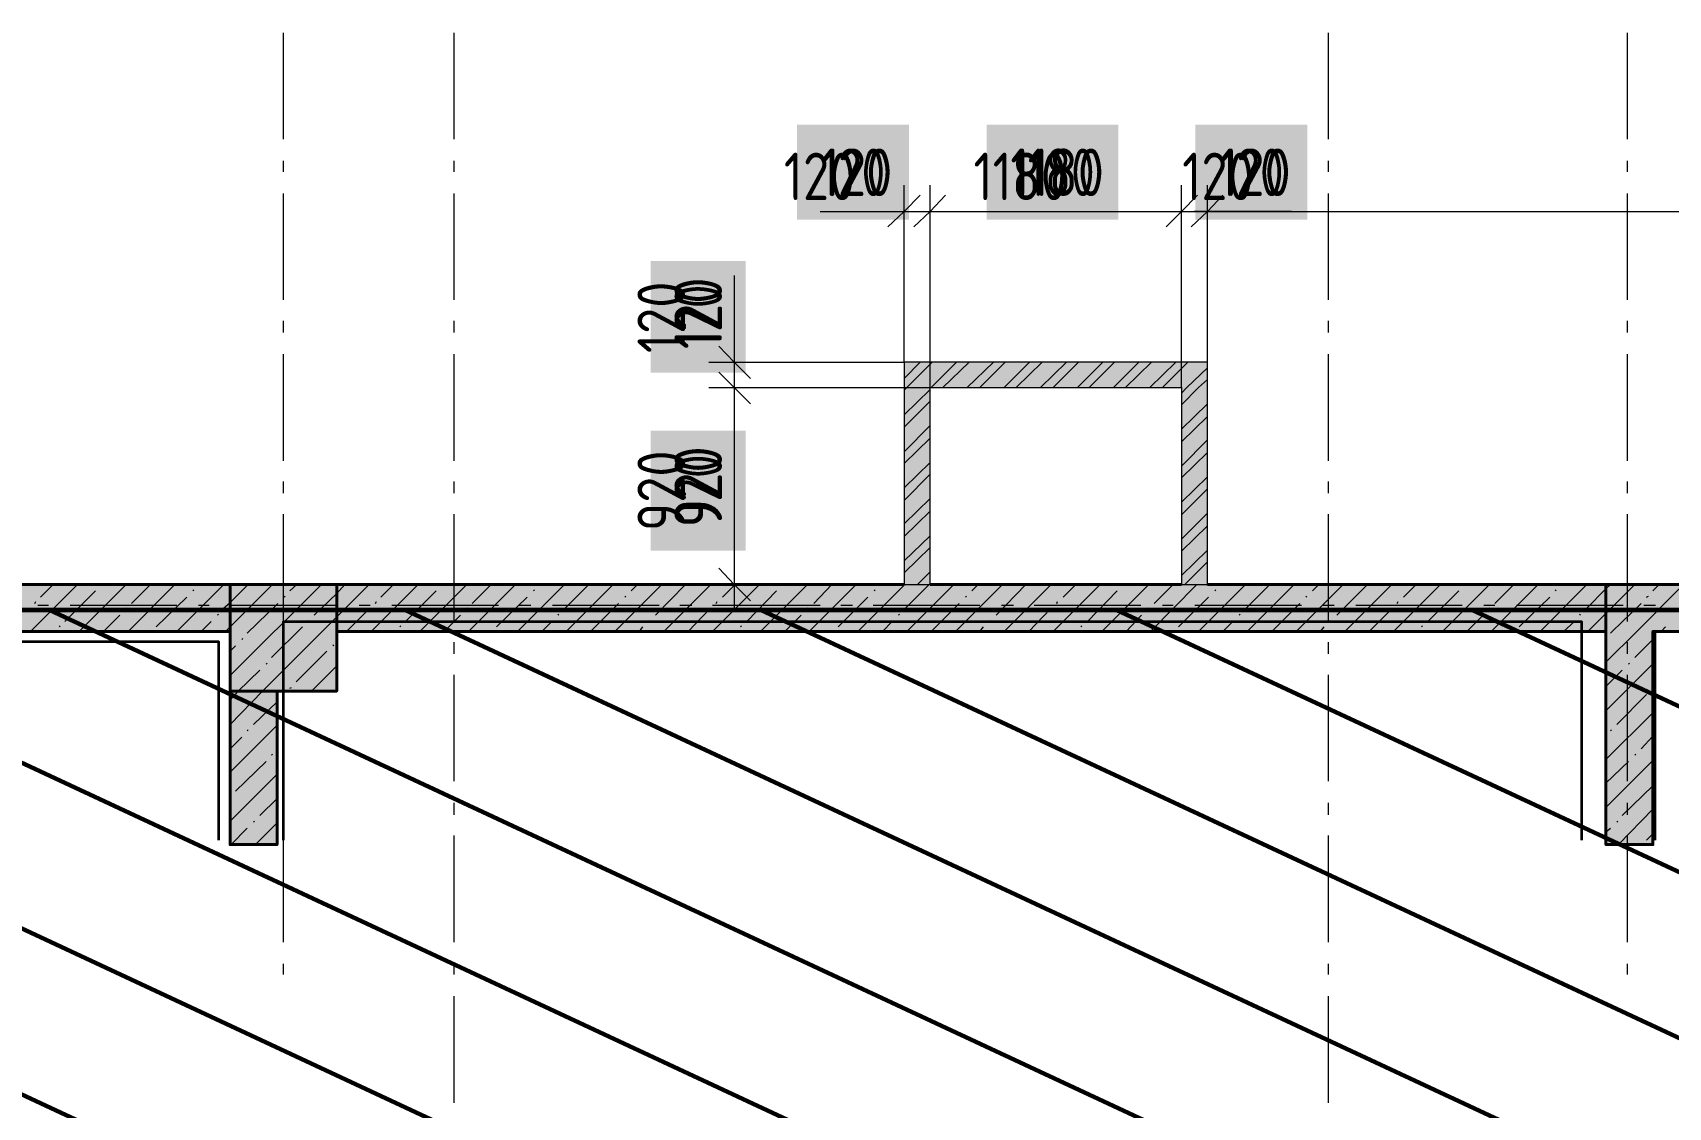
# Model space of a CAD drawing. Header units: millimetres. Extents: x -164500 to 426394, y -23753 to 102118.
# Drawn here: x -91687 to -84018, y 6016 to 11057 of the extents above; entities that cross this region are included whole.
import ezdxf

# ---------------------------------------------------------------- set-up
doc = ezdxf.new("R2010")
doc.units = ezdxf.units.MM
doc.layers.add('0) шлифовка', color=5, linetype='Continuous', lineweight=60)
doc.layers.add('389 П-1', color=210, linetype='Continuous', lineweight=35)
doc.layers.add('PDF _Геометрия', color=7, linetype='Continuous', true_color=0x1f1f1f)
doc.layers.add('PDF _Сплошная заливка', color=7, linetype='Continuous', true_color=0xffffff)
doc.layers.add('PDF _Текст', color=7, linetype='Continuous')
doc.styles.get("Standard").update_dxf_attribs({"font": 'ГОСТ тип А.ttf'})
doc.styles.add('СПДС', font='ГОСТ тип А.ttf', dxfattribs={"width": 0.9})
doc.linetypes.add('зигзаг', pattern='A,0.00254,-5.08,[131,ltypeshp.shx,S=5.08,R=0,X=-5.08,Y=0],-10.16,[131,ltypeshp.shx,S=5.08,R=180,X=5.08,Y=0],-5.08', length=20.32254)

msp = doc.modelspace()

# ---------------------------------------------------------------- hatches: boundary and pattern name
at = {"layer": '0) шлифовка', "true_color": 0x2776bb}
h = msp.add_hatch(dxfattribs=at)
h.set_pattern_fill('ANSI31', color=152, scale=222, angle=110)
h.set_pattern_definition([(155, (205553.1, 26879), (-297.8825, -638.811), [])])
h.paths.add_polyline_path([(-80759.758, 809.331), (-116764.44, 809.331), (-116764.44, 8350.022), (-80759.758, 8350.022)])
at = {"layer": 'PDF _Сплошная заливка', "linetype": 'зигзаг', "transparency": 33554559}
h = msp.add_hatch(color=256, dxfattribs=at)
h.paths.add_polyline_path([(-90761.765, 8248.35), (-90761.765, 8468.64), (-94646.492, 8468.64), (-94646.492, 8248.35)])
h.paths.add_polyline_path([(-90261.876, 8468.64), (-90261.876, 8248.35), (-84309.814, 8248.35), (-84309.814, 8468.64)])
h = msp.add_hatch(color=256, dxfattribs=at)
h.paths.add_polyline_path([(-84089.541, 1686.254), (-84309.814, 1686.254), (-84309.814, 682.241), (-84089.541, 682.241)])
h.paths.add_polyline_path([(-84309.814, 7248.573), (-84089.541, 7248.573), (-84089.541, 8248.35), (-84309.814, 8248.35)])
h.paths.add_polyline_path([(-84309.814, 3465.518), (-84089.541, 3465.518), (-84089.541, 5448.127), (-84309.814, 5448.127)])
h = msp.add_hatch(color=256, dxfattribs=at)
h.paths.add_polyline_path([(-90541.492, 1686.254), (-90761.765, 1686.254), (-90761.765, 966.076), (-90541.492, 966.076)])
h.paths.add_polyline_path([(-90761.765, 7248.573), (-90541.492, 7248.573), (-90541.492, 7968.751), (-90761.765, 7968.751)])
h.paths.add_polyline_path([(-90761.765, 3465.518), (-90541.492, 3465.518), (-90541.492, 5448.127), (-90761.765, 5448.127)])

# ---------------------------------------------------------------- linework, layer by layer
at = {"layer": '0) шлифовка'}
msp.add_lwpolyline([(-80759.758, 809.331), (-116764.44, 809.331), (-116764.44, 8350.022), (-80759.758, 8350.022)], close=True, dxfattribs=at)
at = {"layer": '389 П-1'}
for points in [[(-90511.821, 7269.444), (-90511.821, 8294.95), (-84424.195, 8294.95), (-84424.195, 7269.444)], [(-84081.051, 1734.513), (-84081.051, 682.241), (-80738.576, 682.241), (-80738.576, 8248.35), (-84081.051, 8248.35), (-84081.051, 7269.444)], [(-108524.753, 6890.355), (-108524.753, 8200.379), (-90816.837, 8200.379), (-90816.837, 7269.444)]]:
    msp.add_lwpolyline(points, dxfattribs=at)
at = {"layer": 'PDF _Геометрия', "color": 7, "lineweight": 9}
for points in [[(-90511.821, 10557.157), (-90511.821, 11057.045)], [(-89711.152, 10557.157), (-89711.152, 11057.045)], [(-85610.371, 10557.157), (-85610.371, 11057.045)], [(-84208.142, 10557.157), (-84208.142, 11057.045)], [(-90511.821, 10404.649), (-90511.821, 10455.485)], [(-89711.152, 10404.649), (-89711.152, 10455.485)], [(-85610.371, 10404.649), (-85610.371, 10455.485)], [(-84208.142, 10404.649), (-84208.142, 10455.485)], [(-90511.821, 9803.088), (-90511.821, 10302.976)], [(-89711.152, 9803.088), (-89711.152, 10302.976)], [(-88516.503, 9392.162), (-88397.885, 9392.162), (-87478.599, 9392.162), (-87478.599, 10218.249), (-87478.599, 10341.103)], [(-88516.503, 9510.78), (-88397.885, 9510.78), (-87601.453, 9510.78), (-87601.453, 10218.249), (-87601.453, 10341.103)], [(-86300.895, 9392.162), (-86300.895, 10218.249), (-86300.895, 10341.103)], [(-86178.041, 9510.78), (-86178.041, 10218.249), (-86178.041, 10341.103)], [(-85610.371, 9803.088), (-85610.371, 10302.976)], [(-84208.142, 9803.088), (-84208.142, 10302.976)], [(-87995.433, 10218.249), (-87554.853, 10218.249), (-87542.144, 10218.249)], [(-87720.07, 10218.249), (-87478.599, 10218.249), (-86300.895, 10218.249), (-86178.041, 10218.249), (-80564.886, 10218.249)], [(-85784.061, 10218.249), (-86224.641, 10218.249), (-86241.586, 10218.249)], [(-88397.885, 9917.469), (-88397.885, 9472.653), (-88397.885, 9451.471)], [(-90511.821, 9650.579), (-90511.821, 9705.652)], [(-89711.152, 9650.579), (-89711.152, 9705.652)], [(-85610.371, 9650.579), (-85610.371, 9705.652)], [(-84208.142, 9650.579), (-84208.142, 9705.652)], [(-88397.885, 9629.398), (-88397.885, 9392.162), (-88397.885, 8350.022)], [(-90511.821, 9049.019), (-90511.821, 9548.907)], [(-89711.152, 9049.019), (-89711.152, 9548.907)], [(-85610.371, 9049.019), (-85610.371, 9548.907)], [(-84208.142, 9049.019), (-84208.142, 9548.907)], [(-90511.821, 8896.51), (-90511.821, 8951.583)], [(-89711.152, 8896.51), (-89711.152, 8951.583)], [(-85610.371, 8896.51), (-85610.371, 8951.583)], [(-84208.142, 8896.51), (-84208.142, 8951.583)], [(-90511.821, 8294.95), (-90511.821, 8799.074)], [(-89711.152, 8294.95), (-89711.152, 8799.074)], [(-85610.371, 8294.95), (-85610.371, 8799.074)], [(-84208.142, 8294.95), (-84208.142, 8799.074)], [(-88291.977, 8468.64), (-88397.885, 8468.64), (-88516.503, 8468.64)], [(-87444.708, 8468.64), (-86343.259, 8468.64)], [(-91664.106, 8371.204), (-91613.27, 8371.204)], [(-91511.598, 8371.204), (-91011.709, 8371.204)], [(-90910.037, 8371.204), (-90859.201, 8371.204)], [(-90757.529, 8371.204), (-90257.64, 8371.204)], [(-90155.968, 8371.204), (-90105.132, 8371.204)], [(-90003.459, 8371.204), (-89503.571, 8371.204)], [(-89406.135, 8371.204), (-89351.063, 8371.204)], [(-89249.39, 8371.204), (-88749.502, 8371.204)], [(-88652.066, 8371.204), (-88596.993, 8371.204)], [(-88499.557, 8371.204), (-87995.433, 8371.204)], [(-87897.997, 8371.204), (-87842.924, 8371.204)], [(-87745.488, 8371.204), (-87245.6, 8371.204)], [(-87143.928, 8371.204), (-87088.855, 8371.204)], [(-86991.419, 8371.204), (-86491.531, 8371.204)], [(-86389.858, 8371.204), (-86339.022, 8371.204)], [(-86237.35, 8371.204), (-85737.462, 8371.204)], [(-85635.789, 8371.204), (-85584.953, 8371.204)], [(-85483.281, 8371.204), (-84983.392, 8371.204)], [(-84881.72, 8371.204), (-84830.884, 8371.204)], [(-84729.212, 8371.204), (-84229.323, 8371.204)], [(-84131.887, 8371.204), (-84076.815, 8371.204)], [(-86343.259, 8248.35), (-87444.708, 8248.35)], [(-90511.821, 8142.441), (-90511.821, 8197.514)], [(-89711.152, 8142.441), (-89711.152, 8197.514)], [(-85610.371, 8142.441), (-85610.371, 8197.514)], [(-84208.142, 8142.441), (-84208.142, 8197.514)], [(-90511.821, 7545.117), (-90511.821, 8045.005)], [(-89711.152, 7545.117), (-89711.152, 8045.005)], [(-85610.371, 7545.117), (-85610.371, 8045.005)], [(-84208.142, 7545.117), (-84208.142, 8045.005)], [(-90511.821, 7388.372), (-90511.821, 7443.445)], [(-89711.152, 7388.372), (-89711.152, 7443.445)], [(-85610.371, 7388.372), (-85610.371, 7443.445)], [(-84208.142, 7388.372), (-84208.142, 7443.445)], [(-90511.821, 6791.048), (-90511.821, 7290.936)], [(-89711.152, 6791.048), (-89711.152, 7290.936)], [(-85610.371, 6791.048), (-85610.371, 7290.936)], [(-84208.142, 6791.048), (-84208.142, 7290.936)], [(-90511.821, 6638.539), (-90511.821, 6689.375)], [(-89711.152, 6638.539), (-89711.152, 6689.375)], [(-85610.371, 6638.539), (-85610.371, 6689.375)], [(-84208.142, 6638.539), (-84208.142, 6689.375)], [(-89711.152, 6036.979), (-89711.152, 6536.867)], [(-85610.371, 6036.979), (-85610.371, 6536.867)]]:
    msp.add_lwpolyline(points, dxfattribs=at)
at = {"layer": 'PDF _Геометрия', "color": 7, "lineweight": 18}
for points in [[(-87525.199, 10294.504), (-87601.453, 10218.249), (-87677.707, 10146.232)], [(-87406.581, 10294.504), (-87478.599, 10218.249), (-87554.853, 10146.232)], [(-86224.641, 10294.504), (-86300.895, 10218.249), (-86372.913, 10146.232)], [(-86106.023, 10294.504), (-86178.041, 10218.249), (-86254.296, 10146.232)], [(-88321.631, 9434.526), (-88397.885, 9510.78), (-88469.903, 9587.034)], [(-88321.631, 9315.908), (-88397.885, 9392.162), (-88469.903, 9464.18)], [(-88321.631, 8392.385), (-88397.885, 8468.64), (-88469.903, 8544.894)]]:
    msp.add_lwpolyline(points, dxfattribs=at)
at = {"layer": 'PDF _Геометрия', "color": 15, "lineweight": 9, "true_color": 0xa54a4a}
for points in [[(-87601.453, 9434.526), (-87525.199, 9510.78)], [(-87601.453, 9379.453), (-87588.744, 9392.162), (-87470.126, 9510.78)], [(-87474.362, 9392.162), (-87355.745, 9510.78)], [(-87419.29, 9392.162), (-87296.436, 9510.78)], [(-87304.909, 9392.162), (-87182.055, 9510.78)], [(-87245.6, 9392.162), (-87126.982, 9510.78)], [(-87131.219, 9392.162), (-87012.601, 9510.78)], [(-87076.146, 9392.162), (-86953.292, 9510.78)], [(-86961.765, 9392.162), (-86838.911, 9510.78)], [(-86902.456, 9392.162), (-86783.838, 9510.78)], [(-86788.075, 9392.162), (-86669.457, 9510.78)], [(-86733.002, 9392.162), (-86614.385, 9510.78)], [(-86618.621, 9392.162), (-86500.003, 9510.78)], [(-86563.549, 9392.162), (-86440.695, 9510.78)], [(-86449.167, 9392.162), (-86326.313, 9510.78)], [(-86389.858, 9392.162), (-86271.241, 9510.78)], [(-86300.895, 9366.744), (-86275.477, 9392.162), (-86178.041, 9485.362)], [(-87601.453, 9265.072), (-87478.599, 9383.69)], [(-86300.895, 9311.672), (-86220.405, 9392.162), (-86178.041, 9430.29)], [(-87601.453, 9205.763), (-87478.599, 9328.617)], [(-86300.895, 9197.291), (-86178.041, 9315.908)], [(-87601.453, 9091.382), (-87478.599, 9214.236)], [(-86300.895, 9137.982), (-86178.041, 9256.599)], [(-87601.453, 9036.31), (-87478.599, 9154.927)], [(-86300.895, 9023.601), (-86178.041, 9146.455)], [(-86300.895, 8968.528), (-86178.041, 9087.146)], [(-87601.453, 8921.928), (-87478.599, 9040.546)], [(-87601.453, 8862.62), (-87478.599, 8985.474)], [(-86300.895, 8854.147), (-86178.041, 8972.764)], [(-86300.895, 8794.838), (-86178.041, 8917.692)], [(-87601.453, 8752.475), (-87478.599, 8871.092)], [(-87601.453, 8693.166), (-87478.599, 8811.783)], [(-86300.895, 8680.457), (-86178.041, 8803.311)], [(-86300.895, 8625.384), (-86178.041, 8744.002)], [(-87601.453, 8578.785), (-87478.599, 8697.402)], [(-87601.453, 8523.712), (-87478.599, 8642.33)], [(-86300.895, 8511.003), (-86178.041, 8629.621)], [(-87537.908, 8468.64), (-87478.599, 8527.948)], [(-86283.95, 8468.64), (-86178.041, 8574.548)], [(-87482.835, 8468.64), (-87478.599, 8472.876)]]:
    msp.add_lwpolyline(points, dxfattribs=at)
at = {"layer": 'PDF _Геометрия', "color": 16, "lineweight": 9, "true_color": 0x800000}
msp.add_lwpolyline([(-87601.453, 9392.162), (-87601.453, 8468.64), (-87478.599, 8468.64), (-87478.599, 9392.162), (-86300.895, 9392.162), (-86300.895, 8468.64), (-86178.041, 8468.64), (-86178.041, 9392.162), (-86178.041, 9510.78), (-87601.453, 9510.78)], close=True, dxfattribs=at)
at = {"layer": 'PDF _Геометрия', "color": 7, "lineweight": 40}
for points in [[(-87601.453, 8468.64), (-94646.492, 8468.64)], [(-90261.876, 8248.35), (-84309.814, 8248.35), (-84309.814, 8468.64), (-86178.041, 8468.64)], [(-86300.895, 8468.64), (-87478.599, 8468.64)], [(-94646.492, 8248.35), (-90761.765, 8248.35)]]:
    msp.add_lwpolyline(points, dxfattribs=at)
at = {"layer": 'PDF _Геометрия', "lineweight": 9}
for points in [[(-91697.997, 8248.35), (-91477.707, 8468.64)], [(-91651.397, 8409.331), (-91592.088, 8468.64)], [(-91537.016, 8294.95), (-91392.98, 8438.985)], [(-91469.234, 8248.35), (-91248.944, 8468.64)], [(-91363.326, 8468.64), (-91363.326, 8468.64)], [(-91240.472, 8248.35), (-91020.182, 8468.64)], [(-91223.526, 8379.676), (-91134.563, 8468.64)], [(-91011.709, 8248.35), (-90791.419, 8468.64)], [(-90935.455, 8438.985), (-90931.219, 8443.222)], [(-90910.037, 8468.64), (-90905.801, 8468.64)], [(-90795.656, 8354.258), (-90761.765, 8383.913), (-90677.038, 8468.64)], [(-90782.947, 8248.35), (-90761.765, 8269.531), (-90562.657, 8468.64)], [(-90761.765, 8040.769), (-90333.894, 8468.64)], [(-90761.765, 7812.006), (-90609.256, 7968.751), (-90261.876, 8316.131), (-90109.368, 8468.64)], [(-90482.166, 8438.985), (-90448.275, 8468.64)], [(-90367.785, 8324.604), (-90261.876, 8426.276), (-90223.749, 8468.64)], [(-90100.895, 8248.35), (-89880.605, 8468.64)], [(-90054.296, 8409.331), (-89994.987, 8468.64)], [(-89939.914, 8294.95), (-89795.879, 8438.985)], [(-89872.133, 8248.35), (-89651.843, 8468.64)], [(-89766.224, 8468.64), (-89766.224, 8468.64)], [(-89643.37, 8248.35), (-89423.08, 8468.64)], [(-89626.425, 8379.676), (-89537.462, 8468.64)], [(-89414.608, 8248.35), (-89194.318, 8468.64)], [(-89338.353, 8438.985), (-89334.117, 8443.222)], [(-89308.699, 8468.64), (-89308.699, 8468.64)], [(-89194.318, 8354.258), (-89079.937, 8468.64)], [(-89185.845, 8248.35), (-88965.555, 8468.64)], [(-88957.083, 8248.35), (-88736.793, 8468.64)], [(-88880.828, 8438.985), (-88851.174, 8468.64)], [(-88766.447, 8324.604), (-88626.648, 8468.64)], [(-88728.32, 8248.35), (-88508.03, 8468.64)], [(-88499.557, 8248.35), (-88279.268, 8468.64)], [(-88452.958, 8409.331), (-88393.649, 8468.64)], [(-88338.576, 8294.95), (-88198.777, 8438.985)], [(-88275.031, 8248.35), (-88054.741, 8468.64)], [(-88169.123, 8468.64), (-88169.123, 8468.64)], [(-88046.269, 8248.35), (-87825.979, 8468.64)], [(-88025.087, 8379.676), (-87940.36, 8468.64)], [(-87817.506, 8248.35), (-87597.216, 8468.64)], [(-87741.252, 8438.985), (-87737.016, 8443.222)], [(-87711.598, 8468.64), (-87711.598, 8468.64)], [(-87597.216, 8354.258), (-87482.835, 8468.64)], [(-87588.744, 8248.35), (-87368.454, 8468.64)], [(-87359.981, 8248.35), (-87139.691, 8468.64)], [(-87283.727, 8438.985), (-87254.073, 8468.64)], [(-87169.346, 8324.604), (-87029.546, 8468.64)], [(-87131.219, 8248.35), (-86910.929, 8468.64)], [(-86902.456, 8248.35), (-86682.166, 8468.64)], [(-86855.856, 8409.331), (-86796.547, 8468.64)], [(-86741.475, 8294.95), (-86601.676, 8438.985)], [(-86673.693, 8248.35), (-86453.404, 8468.64)], [(-86572.021, 8468.64), (-86567.785, 8468.64)], [(-86444.931, 8248.35), (-86228.877, 8468.64)], [(-86427.986, 8379.676), (-86339.022, 8468.64)], [(-86220.405, 8248.35), (-86000.115, 8468.64)], [(-86144.151, 8438.985), (-86139.914, 8443.222)], [(-86114.496, 8468.64), (-86114.496, 8468.64)], [(-86000.115, 8354.258), (-85885.734, 8468.64)], [(-85991.642, 8248.35), (-85771.352, 8468.64)], [(-85762.88, 8248.35), (-85542.59, 8468.64)], [(-85686.625, 8438.985), (-85656.971, 8468.64)], [(-85572.244, 8324.604), (-85428.209, 8468.64)], [(-85534.117, 8248.35), (-85313.827, 8468.64)], [(-85305.355, 8248.35), (-85085.065, 8468.64)], [(-85258.755, 8409.331), (-85199.446, 8468.64)], [(-85144.374, 8294.95), (-85000.338, 8438.985)], [(-85076.592, 8248.35), (-84856.302, 8468.64)], [(-84974.92, 8468.64), (-84970.683, 8468.64)], [(-84847.83, 8248.35), (-84627.54, 8468.64)], [(-84830.884, 8379.676), (-84741.921, 8468.64)], [(-84619.067, 8248.35), (-84398.777, 8468.64)], [(-84547.049, 8438.985), (-84542.813, 8443.222)], [(-84517.395, 8468.64), (-84513.158, 8468.64)], [(-84403.013, 8354.258), (-84309.814, 8447.458), (-84288.632, 8468.64)], [(-84394.541, 8248.35), (-84309.814, 8333.077), (-84174.251, 8468.64)], [(-84309.814, 8104.314), (-84165.778, 8248.35), (-83945.488, 8468.64)], [(-84089.524, 8438.985), (-84059.87, 8468.64)], [(-91676.815, 8379.676), (-91672.579, 8388.149)], [(-91109.145, 8269.531), (-90965.109, 8409.331)], [(-90681.274, 8239.877), (-90537.239, 8379.676)], [(-90507.584, 8409.331), (-90503.348, 8413.567)], [(-90079.714, 8379.676), (-90075.477, 8388.149)], [(-89512.044, 8269.531), (-89368.008, 8409.331)], [(-89071.464, 8248.35), (-88940.137, 8379.676)], [(-88910.483, 8409.331), (-88906.246, 8413.567)], [(-88482.612, 8379.676), (-88478.376, 8388.149)], [(-87910.706, 8269.531), (-87770.906, 8409.331)], [(-87474.362, 8248.35), (-87343.036, 8379.676)], [(-87313.381, 8409.331), (-87309.145, 8413.567)], [(-86885.511, 8379.676), (-86881.274, 8388.149)], [(-86313.604, 8269.531), (-86173.805, 8409.331)], [(-85877.261, 8248.35), (-85745.934, 8379.676)], [(-85716.28, 8409.331), (-85712.044, 8413.567)], [(-85288.409, 8379.676), (-85284.173, 8388.149)], [(-84716.503, 8269.531), (-84572.467, 8409.331)], [(-84288.632, 8239.877), (-84280.159, 8248.35), (-84144.597, 8379.676)], [(-84119.178, 8409.331), (-84110.706, 8413.567)], [(-91354.853, 8248.35), (-91278.599, 8324.604)], [(-91248.944, 8354.258), (-91244.708, 8358.495)], [(-90897.328, 8248.35), (-90850.728, 8294.95)], [(-90821.074, 8324.604), (-90816.837, 8328.84)], [(-90393.203, 8294.95), (-90388.967, 8299.186)], [(-90215.277, 8248.35), (-90109.368, 8354.258)], [(-89757.751, 8248.35), (-89681.497, 8324.604)], [(-89651.843, 8354.258), (-89647.607, 8358.495)], [(-89300.226, 8248.35), (-89253.627, 8294.95)], [(-89223.972, 8324.604), (-89219.736, 8328.84)], [(-88796.102, 8294.95), (-88791.865, 8299.186)], [(-88613.939, 8248.35), (-88512.267, 8354.258)], [(-88160.65, 8248.35), (-88084.396, 8324.604)], [(-88054.741, 8354.258), (-88050.505, 8358.495)], [(-87703.125, 8248.35), (-87656.525, 8294.95)], [(-87626.871, 8324.604), (-87622.634, 8328.84)], [(-87199, 8294.95), (-87194.764, 8299.186)], [(-87016.837, 8248.35), (-86915.165, 8354.258)], [(-86559.312, 8248.35), (-86487.294, 8324.604)], [(-86457.64, 8354.258), (-86453.404, 8358.495)], [(-86106.023, 8248.35), (-86059.424, 8294.95)], [(-86029.769, 8324.604), (-86025.533, 8328.84)], [(-85601.899, 8294.95), (-85597.662, 8299.186)], [(-85419.736, 8248.35), (-85313.827, 8354.258)], [(-84962.211, 8248.35), (-84885.957, 8324.604)], [(-84860.539, 8354.258), (-84856.302, 8358.495)], [(-84508.922, 8248.35), (-84458.086, 8294.95)], [(-84432.668, 8324.604), (-84428.432, 8328.84)], [(-91562.434, 8269.531), (-91558.197, 8273.768)], [(-90706.692, 8210.223), (-90702.456, 8214.459)], [(-90566.893, 8125.496), (-90422.857, 8269.531)], [(-89965.332, 8269.531), (-89961.096, 8273.768)], [(-88842.701, 8248.35), (-88825.756, 8269.531)], [(-88368.231, 8269.531), (-88363.995, 8273.768)], [(-87245.6, 8248.35), (-87228.654, 8269.531)], [(-86771.129, 8269.531), (-86766.893, 8273.768)], [(-85648.498, 8248.35), (-85631.553, 8269.531)], [(-85174.028, 8269.531), (-85169.792, 8273.768)], [(-84174.251, 8125.496), (-84089.524, 8210.223)], [(-84051.397, 8248.35), (-84030.215, 8269.531)], [(-90761.765, 8155.15), (-90736.347, 8180.568)], [(-90452.512, 8011.115), (-90308.476, 8155.15)], [(-90278.822, 8180.568), (-90274.585, 8184.805)], [(-90761.765, 7926.388), (-90723.638, 7968.751), (-90621.966, 8066.187)], [(-90592.311, 8095.841), (-90588.075, 8100.078)], [(-90380.494, 7968.751), (-90261.876, 8087.369)], [(-84309.814, 7875.552), (-84089.524, 8095.841)], [(-84309.814, 7989.933), (-84233.56, 8066.187)], [(-84203.905, 8095.841), (-84199.669, 8100.078)], [(-90482.166, 7981.46), (-90473.693, 7985.696)], [(-84089.524, 7981.46), (-84089.524, 7981.46)], [(-90651.62, 7812.006), (-90541.475, 7917.915)], [(-90266.113, 7968.751), (-90261.876, 7972.987)], [(-84258.978, 7812.006), (-84119.178, 7951.806)], [(-84309.814, 7646.789), (-84089.524, 7867.079)], [(-90761.765, 7587.48), (-90541.475, 7807.77)], [(-90761.765, 7697.625), (-90706.692, 7752.698)], [(-90681.274, 7782.352), (-90677.038, 7786.588)], [(-84288.632, 7782.352), (-84284.396, 7786.588)], [(-84144.597, 7697.625), (-84089.524, 7756.934)], [(-90566.893, 7667.971), (-90562.657, 7672.207)], [(-84174.251, 7667.971), (-84170.015, 7672.207)], [(-90736.347, 7498.517), (-90592.311, 7638.316)], [(-84309.814, 7422.263), (-84089.524, 7642.553)], [(-84309.814, 7536.644), (-84203.905, 7638.316)], [(-90761.765, 7358.718), (-90541.475, 7579.008)], [(-84233.56, 7384.136), (-84089.524, 7523.935)], [(-90761.765, 7473.099), (-90761.765, 7473.099)], [(-90621.966, 7384.136), (-90541.475, 7464.626)], [(-84250.505, 7248.573), (-84089.524, 7413.79)], [(-90757.529, 7248.573), (-90681.274, 7324.827)], [(-90651.62, 7354.481), (-90647.384, 7358.718)], [(-90643.147, 7248.573), (-90541.475, 7350.245)], [(-84309.814, 7307.882), (-84288.632, 7324.827)], [(-84258.978, 7354.481), (-84254.741, 7358.718)], [(-84119.178, 7269.754), (-84089.524, 7299.409)]]:
    msp.add_lwpolyline(points, dxfattribs=at)
at = {"layer": 'PDF _Геометрия', "color": 7, "lineweight": 40}
for points in [[(-90261.876, 8468.64), (-90761.765, 8468.64), (-90761.765, 7968.751), (-90261.876, 7968.751)], [(-84309.814, 8248.35), (-84309.814, 7248.573), (-84089.524, 7248.573), (-84089.524, 8248.35), (-80687.74, 8248.35), (-80687.74, 8468.64), (-84309.814, 8468.64)], [(-90761.765, 7968.751), (-90761.765, 7248.573), (-90541.475, 7248.573), (-90541.475, 7968.751)]]:
    msp.add_lwpolyline(points, close=True, dxfattribs=at)
at = {"layer": 'PDF _Сплошная заливка', "linetype": 'зигзаг', "lineweight": 5, "transparency": 33554559}
for points in [[(-87601.453, 9510.78), (-87601.453, 9392.162), (-86178.058, 9510.78), (-86178.058, 9392.162)], [(-87601.453, 9392.162), (-87601.453, 8468.64), (-87478.615, 9392.162), (-87478.615, 8468.64)], [(-86300.895, 9392.162), (-86300.895, 8468.64), (-86178.058, 9392.162), (-86178.058, 8468.64)], [(-90761.765, 8468.64), (-90761.765, 7968.751), (-90261.893, 8468.64), (-90261.893, 7968.751)], [(-84309.814, 8468.64), (-84309.814, 8248.35), (-80687.757, 8468.64), (-80687.757, 8248.35)]]:
    msp.add_solid(points, dxfattribs=at)

# ---------------------------------------------------------------- texts
at = {"linetype": 'зигзаг', "char_height": 222.8704, "attachment_point": 4, "style": 'СПДС', "bg_fill": 1, "box_fill_scale": 1.5, "bg_fill_color": 7, "bg_fill_true_color": 16777215, "bg_fill_transparency": 0}
for s, insert in [('120', (-87991.769, 10402.071)), ('1180', (-87102.103, 10402.071)), ('120', (-86123.469, 10402.071))]:
    msp.add_mtext(s, dxfattribs=dict(at, insert=insert))
at = {"linetype": 'зигзаг', "char_height": 222.8704, "attachment_point": 4, "rotation": 90, "style": 'СПДС', "bg_fill": 1, "box_fill_scale": 1.5, "bg_fill_color": 7, "bg_fill_true_color": 16777215, "bg_fill_transparency": 0}
for s, insert in [('120', (-88566.512, 9573.138)), ('920', (-88566.512, 8738.537))]:
    msp.add_mtext(s, dxfattribs=dict(at, insert=insert))
at = {"layer": 'PDF _Текст', "linetype": 'зигзаг', "char_height": 222.8704, "attachment_point": 4}
for s, insert in [('120', (-87991.769, 10402.071)), ('1180', (-87102.103, 10402.071)), ('120', (-86123.469, 10402.071)), ('120', (-88165.211, 10382.919)), ('1180', (-87275.544, 10382.919)), ('120', (-86296.91, 10382.919))]:
    msp.add_mtext(s, dxfattribs=dict(at, insert=insert))
at = {"layer": 'PDF _Текст', "linetype": 'зигзаг', "char_height": 222.8704, "attachment_point": 4, "rotation": 90}
for s, insert in [('120', (-88566.512, 9573.138)), ('120', (-88739.953, 9553.986)), ('920', (-88739.953, 8719.385)), ('920', (-88566.512, 8738.537))]:
    msp.add_mtext(s, dxfattribs=dict(at, insert=insert))

doc.saveas('drawing.dxf')
